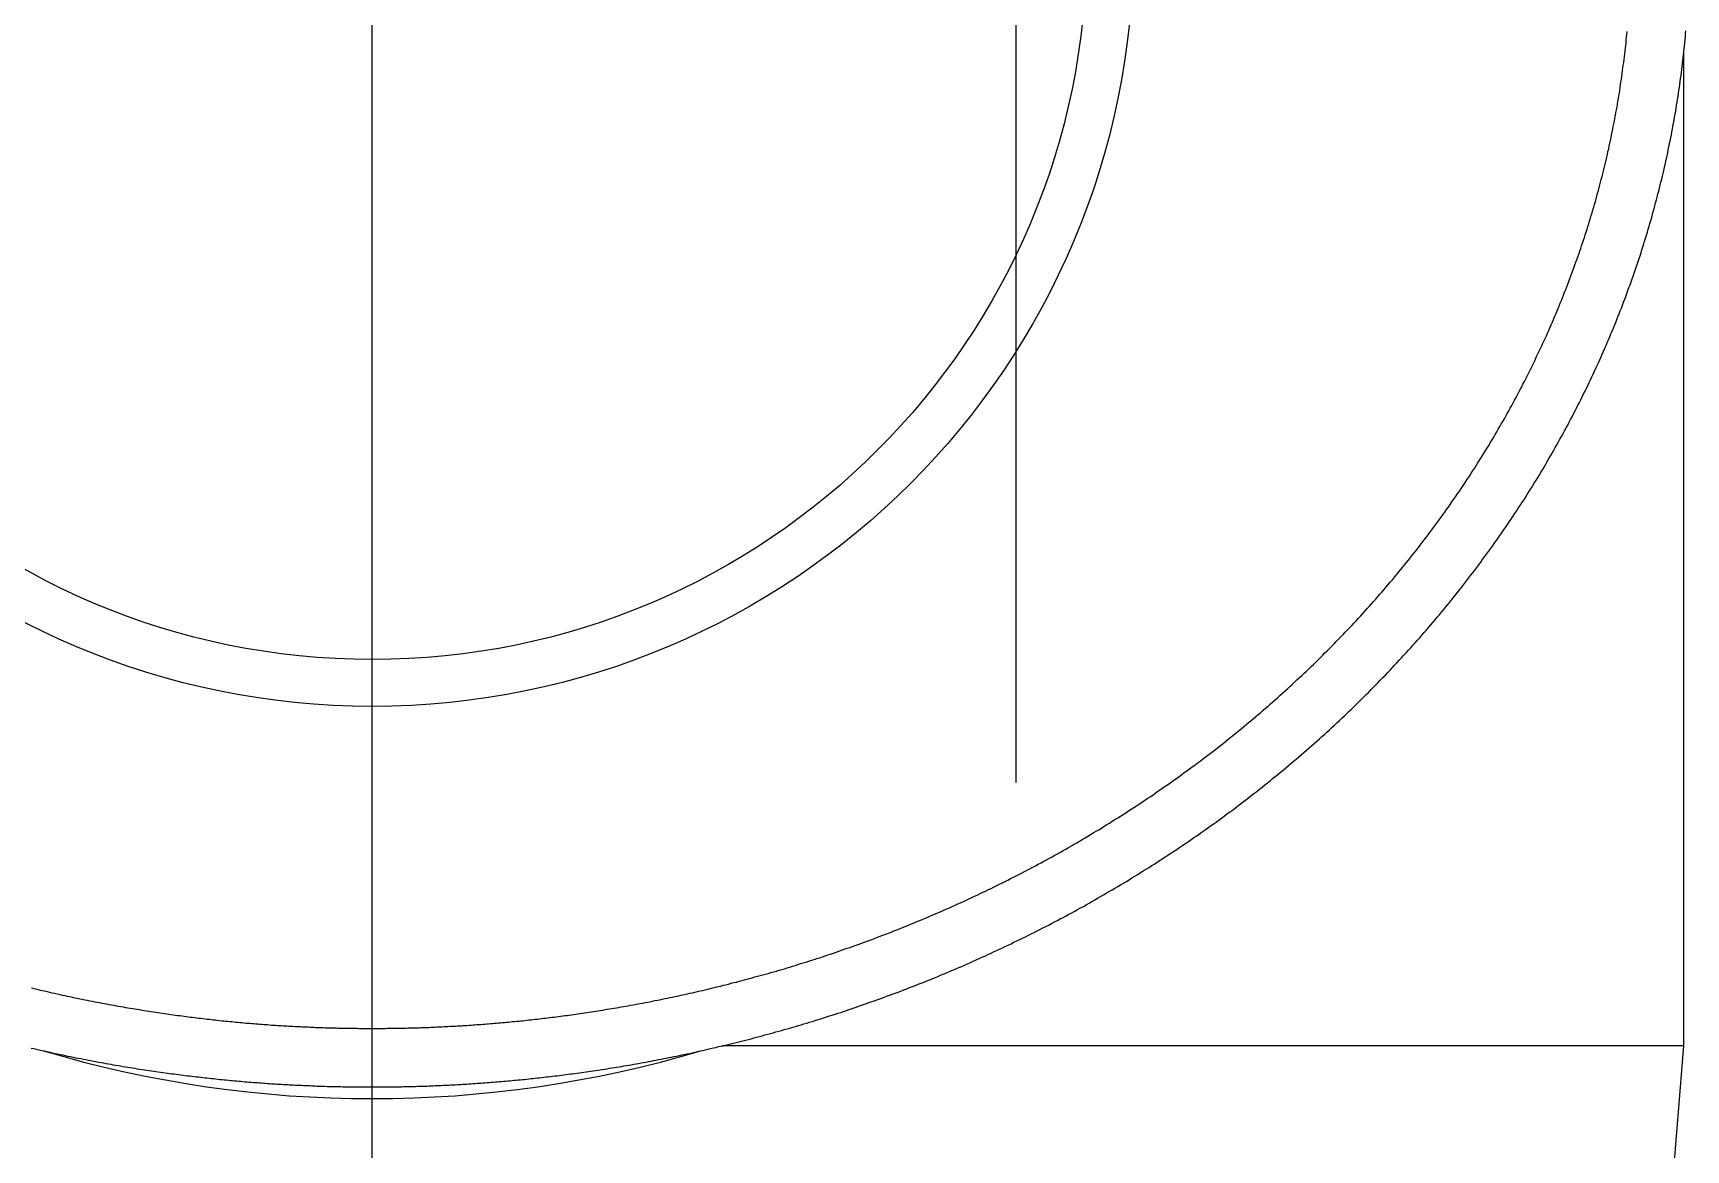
# Model space of a CAD drawing. Extents: x -56 to 44, y -57 to 15.
# Drawn here: x 28.18 to 42.3, y -10.29 to -0.75 of the extents above; entities that cross this region are included whole.
import ezdxf

# ---------------------------------------------------------------- set-up
doc = ezdxf.new("R2010")
doc.units = 0
doc.linetypes.add('CENTER', pattern=[50.8, 31.75, -6.35, 6.35, -6.35])
doc.linetypes.add('DASHED', pattern=[19.05, 12.7, -6.35])
doc.layers.get('0').update_dxf_attribs({"linetype": 'CONTINUOUS'})
doc.layers.add('CENTER', color=1, linetype='CENTER')

msp = doc.modelspace()

# ---------------------------------------------------------------- linework, layer by layer
at = {"color": 3, "linetype": 'DASHED'}
msp.add_line((36.581, -26.2), (36.581, 6.8), dxfattribs=at)
at = {"color": 7, "linetype": 'CONTINUOUS'}
for p, q in [((42.281, -9.4), (42.281, -0.918)), ((42.281, -9.4), (34.069, -9.4)), ((42.081, -11.9), (42.281, -9.4))]:
    msp.add_line(p, q, dxfattribs=at)
at = {"color": 7}
for points in [[(31.081, -9.75, 0), (31.098, -9.75, 0), (31.115, -9.75, 0), (31.132, -9.75, 0), (31.148, -9.75, 0), (31.165, -9.75, 0), (31.182, -9.75, 0), (31.199, -9.749, 0), (31.215, -9.749, 0), (31.232, -9.749, 0), (31.249, -9.749, 0), (31.266, -9.749, 0), (31.282, -9.748, 0), (31.299, -9.748, 0), (31.316, -9.748, 0), (31.333, -9.748, 0), (31.349, -9.747, 0), (31.366, -9.747, 0), (31.383, -9.747, 0), (31.4, -9.746, 0), (31.416, -9.746, 0), (31.433, -9.745, 0), (31.45, -9.745, 0), (31.467, -9.744, 0), (31.484, -9.744, 0), (31.5, -9.743, 0), (31.517, -9.743, 0), (31.534, -9.742, 0), (31.551, -9.742, 0), (31.568, -9.741, 0), (31.584, -9.74, 0), (31.601, -9.74, 0), (31.618, -9.739, 0), (31.635, -9.738, 0), (31.652, -9.738, 0), (31.669, -9.737, 0), (31.686, -9.736, 0), (31.703, -9.735, 0), (31.72, -9.734, 0), (31.736, -9.734, 0), (31.753, -9.733, 0), (31.77, -9.732, 0), (31.788, -9.731, 0), (31.805, -9.73, 0), (31.822, -9.729, 0), (31.839, -9.728, 0), (31.856, -9.727, 0), (31.873, -9.726, 0), (31.89, -9.725, 0), (31.907, -9.724, 0), (31.924, -9.723, 0), (31.942, -9.721, 0), (31.959, -9.72, 0), (31.976, -9.719, 0), (31.993, -9.718, 0), (32.011, -9.717, 0), (32.028, -9.715, 0), (32.045, -9.714, 0), (32.063, -9.713, 0), (32.08, -9.711, 0), (32.098, -9.71, 0), (32.115, -9.709, 0), (32.133, -9.707, 0), (32.15, -9.706, 0), (32.168, -9.704, 0), (32.186, -9.703, 0), (32.203, -9.701, 0), (32.221, -9.7, 0), (32.239, -9.698, 0), (32.257, -9.697, 0), (32.274, -9.695, 0), (32.292, -9.693, 0), (32.31, -9.692, 0), (32.328, -9.69, 0), (32.346, -9.688, 0), (32.364, -9.687, 0), (32.382, -9.685, 0), (32.4, -9.683, 0), (32.419, -9.681, 0), (32.437, -9.679, 0), (32.455, -9.677, 0), (32.473, -9.675, 0), (32.492, -9.673, 0), (32.51, -9.671, 0), (32.528, -9.669, 0), (32.547, -9.667, 0), (32.566, -9.665, 0), (32.584, -9.663, 0), (32.603, -9.661, 0), (32.621, -9.658, 0), (32.64, -9.656, 0), (32.659, -9.654, 0), (32.678, -9.651, 0), (32.697, -9.649, 0), (32.716, -9.647, 0), (32.735, -9.644, 0), (32.754, -9.642, 0), (32.773, -9.639, 0), (32.792, -9.637, 0), (32.811, -9.634, 0), (32.831, -9.632, 0), (32.85, -9.629, 0), (32.87, -9.626, 0), (32.889, -9.623, 0), (32.909, -9.621, 0), (32.928, -9.618, 0), (32.948, -9.615, 0), (32.968, -9.612, 0), (32.987, -9.609, 0), (33.007, -9.606, 0), (33.027, -9.603, 0), (33.047, -9.6, 0), (33.068, -9.597, 0), (33.088, -9.594, 0), (33.108, -9.591, 0), (33.128, -9.587, 0), (33.149, -9.584, 0), (33.169, -9.581, 0), (33.19, -9.577, 0), (33.21, -9.574, 0), (33.231, -9.57, 0), (33.252, -9.567, 0), (33.272, -9.563, 0), (33.293, -9.56, 0), (33.314, -9.556, 0), (33.335, -9.552, 0), (33.356, -9.549, 0), (33.377, -9.545, 0), (33.399, -9.541, 0), (33.42, -9.537, 0), (33.441, -9.533, 0), (33.463, -9.529, 0), (33.484, -9.525, 0), (33.506, -9.521, 0), (33.527, -9.517, 0), (33.549, -9.512, 0), (33.571, -9.508, 0), (33.592, -9.504, 0), (33.614, -9.499, 0), (33.636, -9.495, 0), (33.658, -9.491, 0), (33.68, -9.486, 0), (33.702, -9.481, 0), (33.724, -9.477, 0), (33.746, -9.472, 0), (33.769, -9.467, 0), (33.791, -9.463, 0), (33.813, -9.458, 0), (33.836, -9.453, 0), (33.858, -9.448, 0), (33.881, -9.443, 0), (33.903, -9.438, 0), (33.926, -9.433, 0), (33.948, -9.428, 0), (33.971, -9.422, 0), (33.994, -9.417, 0), (34.017, -9.412, 0), (34.039, -9.406, 0), (34.062, -9.401, 0), (34.085, -9.395, 0), (34.108, -9.39, 0), (34.131, -9.384, 0), (34.154, -9.379, 0), (34.178, -9.373, 0), (34.201, -9.367, 0), (34.224, -9.361, 0), (34.247, -9.356, 0), (34.27, -9.35, 0), (34.294, -9.344, 0), (34.317, -9.338, 0), (34.34, -9.331, 0), (34.364, -9.325, 0), (34.387, -9.319, 0), (34.411, -9.313, 0), (34.434, -9.306, 0), (34.458, -9.3, 0), (34.482, -9.294, 0), (34.505, -9.287, 0), (34.529, -9.28, 0), (34.553, -9.274, 0), (34.576, -9.267, 0), (34.6, -9.26, 0), (34.624, -9.254, 0), (34.648, -9.247, 0), (34.672, -9.24, 0), (34.696, -9.233, 0), (34.72, -9.226, 0), (34.744, -9.219, 0), (34.768, -9.211, 0), (34.792, -9.204, 0), (34.816, -9.197, 0), (34.84, -9.19, 0), (34.864, -9.182, 0), (34.888, -9.175, 0), (34.912, -9.167, 0), (34.936, -9.16, 0), (34.961, -9.152, 0), (34.985, -9.144, 0), (35.009, -9.136, 0), (35.033, -9.129, 0), (35.057, -9.121, 0), (35.082, -9.113, 0), (35.106, -9.105, 0), (35.13, -9.097, 0), (35.155, -9.088, 0), (35.179, -9.08, 0), (35.204, -9.072, 0), (35.228, -9.064, 0), (35.252, -9.055, 0), (35.277, -9.047, 0), (35.301, -9.038, 0), (35.326, -9.029, 0), (35.35, -9.021, 0), (35.375, -9.012, 0), (35.399, -9.003, 0), (35.424, -8.994, 0), (35.448, -8.985, 0), (35.473, -8.976, 0), (35.498, -8.967, 0), (35.522, -8.958, 0), (35.547, -8.949, 0), (35.571, -8.94, 0), (35.596, -8.931, 0), (35.62, -8.921, 0), (35.645, -8.912, 0), (35.67, -8.902, 0), (35.694, -8.893, 0), (35.719, -8.883, 0), (35.744, -8.873, 0), (35.768, -8.863, 0), (35.793, -8.854, 0), (35.818, -8.844, 0), (35.843, -8.834, 0), (35.867, -8.824, 0), (35.892, -8.814, 0), (35.917, -8.803, 0), (35.941, -8.793, 0), (35.966, -8.783, 0), (35.991, -8.773, 0), (36.016, -8.762, 0), (36.04, -8.752, 0), (36.065, -8.741, 0), (36.09, -8.73, 0), (36.115, -8.72, 0), (36.139, -8.709, 0), (36.164, -8.698, 0), (36.189, -8.687, 0), (36.214, -8.676, 0), (36.239, -8.665, 0), (36.263, -8.654, 0), (36.288, -8.643, 0), (36.313, -8.632, 0), (36.338, -8.62, 0), (36.362, -8.609, 0), (36.387, -8.597, 0), (36.412, -8.586, 0), (36.437, -8.574, 0), (36.462, -8.563, 0), (36.486, -8.551, 0), (36.511, -8.539, 0), (36.536, -8.527, 0), (36.561, -8.515, 0), (36.585, -8.503, 0), (36.61, -8.491, 0), (36.635, -8.479, 0), (36.66, -8.467, 0), (36.684, -8.455, 0), (36.709, -8.442, 0), (36.734, -8.43, 0), (36.759, -8.417, 0), (36.783, -8.405, 0), (36.808, -8.392, 0), (36.833, -8.379, 0), (36.858, -8.367, 0), (36.882, -8.354, 0), (36.907, -8.341, 0), (36.932, -8.328, 0), (36.956, -8.315, 0), (36.981, -8.302, 0), (37.006, -8.289, 0), (37.03, -8.275, 0), (37.055, -8.262, 0), (37.08, -8.248, 0), (37.104, -8.235, 0), (37.129, -8.221, 0), (37.154, -8.208, 0), (37.178, -8.194, 0), (37.203, -8.18, 0), (37.227, -8.166, 0), (37.252, -8.153, 0), (37.276, -8.139, 0), (37.301, -8.124, 0), (37.325, -8.11, 0), (37.35, -8.096, 0), (37.374, -8.082, 0), (37.399, -8.068, 0), (37.423, -8.053, 0), (37.448, -8.039, 0), (37.472, -8.024, 0), (37.496, -8.009, 0), (37.521, -7.995, 0), (37.545, -7.98, 0), (37.569, -7.965, 0), (37.594, -7.95, 0), (37.618, -7.935, 0), (37.642, -7.92, 0), (37.666, -7.905, 0), (37.691, -7.89, 0), (37.715, -7.875, 0), (37.739, -7.859, 0), (37.763, -7.844, 0), (37.787, -7.828, 0), (37.811, -7.813, 0), (37.835, -7.797, 0), (37.859, -7.782, 0), (37.883, -7.766, 0), (37.907, -7.75, 0), (37.931, -7.734, 0), (37.955, -7.718, 0), (37.979, -7.702, 0), (38.003, -7.686, 0), (38.027, -7.67, 0), (38.051, -7.654, 0), (38.074, -7.637, 0), (38.098, -7.621, 0), (38.122, -7.605, 0), (38.145, -7.588, 0), (38.169, -7.572, 0), (38.193, -7.555, 0), (38.216, -7.538, 0), (38.24, -7.521, 0), (38.263, -7.505, 0), (38.287, -7.488, 0), (38.31, -7.471, 0), (38.334, -7.454, 0), (38.357, -7.437, 0), (38.38, -7.419, 0), (38.403, -7.402, 0), (38.427, -7.385, 0), (38.45, -7.368, 0), (38.473, -7.35, 0), (38.496, -7.333, 0), (38.519, -7.315, 0), (38.542, -7.297, 0), (38.565, -7.28, 0), (38.588, -7.262, 0), (38.611, -7.244, 0), (38.634, -7.226, 0), (38.657, -7.208, 0), (38.68, -7.19, 0), (38.702, -7.172, 0), (38.725, -7.154, 0), (38.748, -7.136, 0), (38.77, -7.117, 0), (38.793, -7.099, 0), (38.815, -7.081, 0), (38.838, -7.062, 0), (38.86, -7.044, 0), (38.883, -7.025, 0), (38.905, -7.006, 0), (38.927, -6.988, 0), (38.949, -6.969, 0), (38.971, -6.95, 0), (38.994, -6.931, 0), (39.016, -6.912, 0), (39.038, -6.893, 0), (39.06, -6.874, 0), (39.081, -6.855, 0), (39.103, -6.836, 0), (39.125, -6.816, 0), (39.147, -6.797, 0), (39.169, -6.778, 0), (39.19, -6.758, 0), (39.212, -6.739, 0), (39.233, -6.719, 0), (39.255, -6.699, 0), (39.276, -6.68, 0), (39.298, -6.66, 0), (39.319, -6.64, 0), (39.34, -6.62, 0), (39.361, -6.6, 0), (39.383, -6.58, 0), (39.404, -6.56, 0), (39.425, -6.54, 0), (39.446, -6.52, 0), (39.467, -6.5, 0), (39.487, -6.48, 0), (39.508, -6.459, 0), (39.529, -6.439, 0), (39.55, -6.419, 0), (39.57, -6.398, 0), (39.591, -6.378, 0), (39.611, -6.357, 0), (39.632, -6.337, 0), (39.652, -6.316, 0), (39.672, -6.295, 0), (39.692, -6.274, 0), (39.712, -6.254, 0), (39.733, -6.233, 0), (39.753, -6.212, 0), (39.773, -6.191, 0), (39.792, -6.17, 0), (39.812, -6.149, 0), (39.832, -6.128, 0), (39.852, -6.106, 0), (39.871, -6.085, 0), (39.891, -6.064, 0), (39.91, -6.043, 0), (39.93, -6.021, 0), (39.949, -6, 0), (39.968, -5.978, 0), (39.988, -5.957, 0), (40.007, -5.935, 0), (40.026, -5.914, 0), (40.045, -5.892, 0), (40.064, -5.87, 0), (40.083, -5.849, 0), (40.101, -5.827, 0), (40.12, -5.805, 0), (40.139, -5.783, 0), (40.157, -5.761, 0), (40.176, -5.739, 0), (40.194, -5.717, 0), (40.212, -5.695, 0), (40.231, -5.673, 0), (40.249, -5.651, 0), (40.267, -5.629, 0), (40.285, -5.607, 0), (40.303, -5.584, 0), (40.321, -5.562, 0), (40.339, -5.54, 0), (40.356, -5.518, 0), (40.374, -5.495, 0), (40.392, -5.473, 0), (40.409, -5.45, 0), (40.427, -5.428, 0), (40.444, -5.405, 0), (40.461, -5.383, 0), (40.479, -5.36, 0), (40.496, -5.338, 0), (40.513, -5.315, 0), (40.53, -5.292, 0), (40.547, -5.269, 0), (40.563, -5.247, 0), (40.58, -5.224, 0), (40.597, -5.201, 0), (40.614, -5.178, 0), (40.63, -5.155, 0), (40.647, -5.132, 0), (40.663, -5.109, 0), (40.679, -5.086, 0), (40.695, -5.063, 0), (40.711, -5.04, 0), (40.727, -5.017, 0), (40.743, -4.994, 0), (40.759, -4.971, 0), (40.775, -4.948, 0), (40.791, -4.925, 0), (40.806, -4.901, 0), (40.822, -4.878, 0), (40.837, -4.855, 0), (40.853, -4.832, 0), (40.868, -4.808, 0), (40.883, -4.785, 0), (40.898, -4.762, 0), (40.914, -4.738, 0), (40.929, -4.715, 0), (40.944, -4.691, 0), (40.958, -4.668, 0), (40.973, -4.644, 0), (40.988, -4.621, 0), (41.002, -4.597, 0), (41.017, -4.574, 0), (41.031, -4.55, 0), (41.045, -4.527, 0), (41.06, -4.503, 0), (41.074, -4.479, 0), (41.088, -4.456, 0), (41.102, -4.432, 0), (41.116, -4.408, 0), (41.13, -4.384, 0), (41.144, -4.361, 0), (41.157, -4.337, 0), (41.171, -4.313, 0), (41.184, -4.289, 0), (41.198, -4.265, 0), (41.211, -4.241, 0), (41.224, -4.218, 0), (41.238, -4.194, 0), (41.251, -4.17, 0), (41.264, -4.146, 0), (41.277, -4.122, 0), (41.29, -4.098, 0), (41.302, -4.074, 0), (41.315, -4.05, 0), (41.328, -4.026, 0), (41.34, -4.001, 0), (41.353, -3.977, 0), (41.365, -3.953, 0), (41.377, -3.929, 0), (41.39, -3.905, 0), (41.402, -3.881, 0), (41.414, -3.856, 0), (41.426, -3.832, 0), (41.438, -3.808, 0), (41.45, -3.784, 0), (41.461, -3.759, 0), (41.473, -3.735, 0), (41.485, -3.711, 0), (41.496, -3.687, 0), (41.508, -3.662, 0), (41.519, -3.638, 0), (41.53, -3.613, 0), (41.541, -3.589, 0), (41.553, -3.565, 0), (41.564, -3.54, 0), (41.575, -3.516, 0), (41.585, -3.491, 0), (41.596, -3.467, 0), (41.607, -3.442, 0), (41.618, -3.418, 0), (41.628, -3.393, 0), (41.639, -3.369, 0), (41.649, -3.344, 0), (41.659, -3.319, 0), (41.669, -3.295, 0), (41.68, -3.27, 0), (41.69, -3.246, 0), (41.7, -3.221, 0), (41.71, -3.196, 0), (41.719, -3.172, 0), (41.729, -3.147, 0), (41.739, -3.122, 0), (41.748, -3.098, 0), (41.758, -3.073, 0), (41.767, -3.048, 0), (41.777, -3.023, 0), (41.786, -2.999, 0), (41.795, -2.974, 0), (41.804, -2.949, 0), (41.813, -2.924, 0), (41.822, -2.899, 0), (41.831, -2.875, 0), (41.84, -2.85, 0), (41.849, -2.825, 0), (41.858, -2.8, 0), (41.866, -2.775, 0), (41.875, -2.75, 0), (41.883, -2.725, 0), (41.891, -2.7, 0), (41.9, -2.675, 0), (41.908, -2.651, 0), (41.916, -2.626, 0), (41.924, -2.601, 0), (41.932, -2.576, 0), (41.94, -2.551, 0), (41.947, -2.526, 0), (41.955, -2.501, 0), (41.963, -2.476, 0), (41.97, -2.451, 0), (41.978, -2.426, 0), (41.985, -2.401, 0), (41.992, -2.376, 0), (42, -2.35, 0), (42.007, -2.325, 0), (42.014, -2.3, 0), (42.021, -2.275, 0), (42.028, -2.25, 0), (42.035, -2.225, 0), (42.041, -2.2, 0), (42.048, -2.175, 0), (42.055, -2.15, 0), (42.061, -2.124, 0), (42.068, -2.099, 0), (42.074, -2.074, 0), (42.08, -2.049, 0), (42.086, -2.024, 0), (42.093, -1.999, 0), (42.099, -1.973, 0), (42.105, -1.948, 0), (42.11, -1.923, 0), (42.116, -1.898, 0), (42.122, -1.873, 0), (42.128, -1.847, 0), (42.133, -1.822, 0), (42.139, -1.797, 0), (42.144, -1.772, 0), (42.149, -1.746, 0), (42.155, -1.721, 0), (42.16, -1.696, 0), (42.165, -1.671, 0), (42.17, -1.645, 0), (42.175, -1.62, 0), (42.18, -1.595, 0), (42.185, -1.569, 0), (42.189, -1.544, 0), (42.194, -1.519, 0), (42.199, -1.494, 0), (42.203, -1.468, 0), (42.208, -1.443, 0), (42.212, -1.418, 0), (42.216, -1.392, 0), (42.22, -1.367, 0), (42.224, -1.341, 0), (42.228, -1.316, 0), (42.232, -1.291, 0), (42.236, -1.265, 0), (42.24, -1.24, 0), (42.244, -1.215, 0), (42.247, -1.189, 0), (42.251, -1.164, 0), (42.254, -1.139, 0), (42.258, -1.113, 0), (42.261, -1.088, 0), (42.264, -1.062, 0), (42.268, -1.037, 0), (42.271, -1.012, 0), (42.274, -0.986, 0), (42.277, -0.961, 0), (42.279, -0.935, 0), (42.282, -0.91, 0), (42.285, -0.885, 0), (42.288, -0.859, 0), (42.29, -0.834, 0), (42.293, -0.808, 0), (42.295, -0.783, 0), (42.297, -0.757, 0), (42.3, -0.732, 0)], [(31.081, -9.25, 0), (31.098, -9.25, 0), (31.114, -9.25, 0), (31.13, -9.25, 0), (31.146, -9.25, 0), (31.162, -9.25, 0), (31.178, -9.25, 0), (31.194, -9.25, 0), (31.21, -9.249, 0), (31.227, -9.249, 0), (31.243, -9.249, 0), (31.259, -9.249, 0), (31.275, -9.249, 0), (31.291, -9.248, 0), (31.307, -9.248, 0), (31.323, -9.248, 0), (31.339, -9.247, 0), (31.355, -9.247, 0), (31.371, -9.247, 0), (31.387, -9.246, 0), (31.404, -9.246, 0), (31.42, -9.245, 0), (31.436, -9.245, 0), (31.452, -9.245, 0), (31.468, -9.244, 0), (31.484, -9.244, 0), (31.5, -9.243, 0), (31.517, -9.243, 0), (31.533, -9.242, 0), (31.549, -9.241, 0), (31.565, -9.241, 0), (31.581, -9.24, 0), (31.597, -9.239, 0), (31.614, -9.239, 0), (31.63, -9.238, 0), (31.646, -9.237, 0), (31.662, -9.237, 0), (31.679, -9.236, 0), (31.695, -9.235, 0), (31.711, -9.234, 0), (31.728, -9.233, 0), (31.744, -9.232, 0), (31.76, -9.232, 0), (31.777, -9.231, 0), (31.793, -9.23, 0), (31.809, -9.229, 0), (31.826, -9.228, 0), (31.842, -9.227, 0), (31.859, -9.226, 0), (31.875, -9.225, 0), (31.892, -9.224, 0), (31.908, -9.223, 0), (31.925, -9.221, 0), (31.942, -9.22, 0), (31.958, -9.219, 0), (31.975, -9.218, 0), (31.992, -9.217, 0), (32.008, -9.216, 0), (32.025, -9.214, 0), (32.042, -9.213, 0), (32.059, -9.212, 0), (32.075, -9.21, 0), (32.092, -9.209, 0), (32.109, -9.208, 0), (32.126, -9.206, 0), (32.143, -9.205, 0), (32.16, -9.203, 0), (32.177, -9.202, 0), (32.194, -9.2, 0), (32.211, -9.199, 0), (32.228, -9.197, 0), (32.246, -9.196, 0), (32.263, -9.194, 0), (32.28, -9.192, 0), (32.297, -9.191, 0), (32.315, -9.189, 0), (32.332, -9.187, 0), (32.349, -9.185, 0), (32.367, -9.184, 0), (32.384, -9.182, 0), (32.402, -9.18, 0), (32.419, -9.178, 0), (32.437, -9.176, 0), (32.455, -9.174, 0), (32.473, -9.172, 0), (32.49, -9.17, 0), (32.508, -9.168, 0), (32.526, -9.166, 0), (32.544, -9.164, 0), (32.562, -9.162, 0), (32.58, -9.16, 0), (32.598, -9.158, 0), (32.616, -9.155, 0), (32.634, -9.153, 0), (32.653, -9.151, 0), (32.671, -9.148, 0), (32.689, -9.146, 0), (32.708, -9.144, 0), (32.726, -9.141, 0), (32.745, -9.139, 0), (32.763, -9.136, 0), (32.782, -9.134, 0), (32.8, -9.131, 0), (32.819, -9.128, 0), (32.838, -9.126, 0), (32.857, -9.123, 0), (32.876, -9.12, 0), (32.895, -9.117, 0), (32.914, -9.115, 0), (32.933, -9.112, 0), (32.952, -9.109, 0), (32.971, -9.106, 0), (32.991, -9.103, 0), (33.01, -9.1, 0), (33.029, -9.097, 0), (33.049, -9.094, 0), (33.069, -9.09, 0), (33.088, -9.087, 0), (33.108, -9.084, 0), (33.128, -9.081, 0), (33.148, -9.077, 0), (33.168, -9.074, 0), (33.188, -9.071, 0), (33.208, -9.067, 0), (33.228, -9.064, 0), (33.248, -9.06, 0), (33.268, -9.056, 0), (33.288, -9.053, 0), (33.309, -9.049, 0), (33.329, -9.045, 0), (33.35, -9.041, 0), (33.37, -9.038, 0), (33.391, -9.034, 0), (33.412, -9.03, 0), (33.432, -9.026, 0), (33.453, -9.022, 0), (33.474, -9.017, 0), (33.495, -9.013, 0), (33.516, -9.009, 0), (33.537, -9.005, 0), (33.558, -9.001, 0), (33.579, -8.996, 0), (33.6, -8.992, 0), (33.622, -8.987, 0), (33.643, -8.983, 0), (33.664, -8.978, 0), (33.686, -8.974, 0), (33.707, -8.969, 0), (33.729, -8.964, 0), (33.75, -8.96, 0), (33.772, -8.955, 0), (33.794, -8.95, 0), (33.815, -8.945, 0), (33.837, -8.94, 0), (33.859, -8.935, 0), (33.881, -8.93, 0), (33.903, -8.925, 0), (33.925, -8.92, 0), (33.947, -8.915, 0), (33.968, -8.909, 0), (33.991, -8.904, 0), (34.013, -8.899, 0), (34.035, -8.893, 0), (34.057, -8.888, 0), (34.079, -8.882, 0), (34.102, -8.877, 0), (34.124, -8.871, 0), (34.146, -8.865, 0), (34.169, -8.859, 0), (34.191, -8.854, 0), (34.214, -8.848, 0), (34.236, -8.842, 0), (34.259, -8.836, 0), (34.281, -8.83, 0), (34.304, -8.824, 0), (34.326, -8.818, 0), (34.349, -8.811, 0), (34.372, -8.805, 0), (34.395, -8.799, 0), (34.417, -8.793, 0), (34.44, -8.786, 0), (34.463, -8.78, 0), (34.486, -8.773, 0), (34.509, -8.766, 0), (34.532, -8.76, 0), (34.555, -8.753, 0), (34.578, -8.746, 0), (34.601, -8.74, 0), (34.624, -8.733, 0), (34.647, -8.726, 0), (34.67, -8.719, 0), (34.693, -8.712, 0), (34.716, -8.705, 0), (34.739, -8.697, 0), (34.762, -8.69, 0), (34.786, -8.683, 0), (34.809, -8.675, 0), (34.832, -8.668, 0), (34.855, -8.661, 0), (34.879, -8.653, 0), (34.902, -8.646, 0), (34.925, -8.638, 0), (34.949, -8.63, 0), (34.972, -8.622, 0), (34.995, -8.615, 0), (35.019, -8.607, 0), (35.042, -8.599, 0), (35.066, -8.591, 0), (35.089, -8.583, 0), (35.112, -8.574, 0), (35.136, -8.566, 0), (35.159, -8.558, 0), (35.183, -8.55, 0), (35.206, -8.541, 0), (35.23, -8.533, 0), (35.253, -8.524, 0), (35.277, -8.516, 0), (35.3, -8.507, 0), (35.324, -8.498, 0), (35.348, -8.49, 0), (35.371, -8.481, 0), (35.395, -8.472, 0), (35.418, -8.463, 0), (35.442, -8.454, 0), (35.466, -8.445, 0), (35.489, -8.436, 0), (35.513, -8.427, 0), (35.536, -8.417, 0), (35.56, -8.408, 0), (35.584, -8.399, 0), (35.608, -8.389, 0), (35.631, -8.38, 0), (35.655, -8.37, 0), (35.679, -8.361, 0), (35.702, -8.351, 0), (35.726, -8.341, 0), (35.75, -8.331, 0), (35.773, -8.322, 0), (35.797, -8.312, 0), (35.821, -8.302, 0), (35.844, -8.292, 0), (35.868, -8.281, 0), (35.892, -8.271, 0), (35.916, -8.261, 0), (35.94, -8.251, 0), (35.963, -8.24, 0), (35.987, -8.23, 0), (36.011, -8.219, 0), (36.034, -8.209, 0), (36.058, -8.198, 0), (36.082, -8.187, 0), (36.106, -8.177, 0), (36.129, -8.166, 0), (36.153, -8.155, 0), (36.177, -8.144, 0), (36.201, -8.133, 0), (36.224, -8.122, 0), (36.248, -8.111, 0), (36.272, -8.099, 0), (36.296, -8.088, 0), (36.319, -8.077, 0), (36.343, -8.065, 0), (36.367, -8.054, 0), (36.391, -8.042, 0), (36.414, -8.031, 0), (36.438, -8.019, 0), (36.462, -8.007, 0), (36.485, -7.995, 0), (36.509, -7.983, 0), (36.533, -7.971, 0), (36.556, -7.959, 0), (36.58, -7.947, 0), (36.604, -7.935, 0), (36.627, -7.923, 0), (36.651, -7.911, 0), (36.675, -7.898, 0), (36.698, -7.886, 0), (36.722, -7.873, 0), (36.746, -7.861, 0), (36.769, -7.848, 0), (36.793, -7.835, 0), (36.816, -7.823, 0), (36.84, -7.81, 0), (36.864, -7.797, 0), (36.887, -7.784, 0), (36.911, -7.771, 0), (36.934, -7.758, 0), (36.958, -7.744, 0), (36.981, -7.731, 0), (37.005, -7.718, 0), (37.028, -7.704, 0), (37.052, -7.691, 0), (37.075, -7.678, 0), (37.099, -7.664, 0), (37.122, -7.65, 0), (37.145, -7.637, 0), (37.169, -7.623, 0), (37.192, -7.609, 0), (37.215, -7.595, 0), (37.239, -7.581, 0), (37.262, -7.567, 0), (37.285, -7.553, 0), (37.309, -7.539, 0), (37.332, -7.524, 0), (37.355, -7.51, 0), (37.378, -7.496, 0), (37.401, -7.481, 0), (37.424, -7.467, 0), (37.447, -7.452, 0), (37.471, -7.437, 0), (37.494, -7.423, 0), (37.517, -7.408, 0), (37.54, -7.393, 0), (37.563, -7.378, 0), (37.586, -7.363, 0), (37.609, -7.348, 0), (37.632, -7.333, 0), (37.654, -7.318, 0), (37.677, -7.303, 0), (37.7, -7.287, 0), (37.723, -7.272, 0), (37.746, -7.257, 0), (37.768, -7.241, 0), (37.791, -7.225, 0), (37.814, -7.21, 0), (37.836, -7.194, 0), (37.859, -7.178, 0), (37.882, -7.163, 0), (37.904, -7.147, 0), (37.926, -7.131, 0), (37.949, -7.115, 0), (37.971, -7.099, 0), (37.994, -7.083, 0), (38.016, -7.066, 0), (38.038, -7.05, 0), (38.061, -7.034, 0), (38.083, -7.017, 0), (38.105, -7.001, 0), (38.127, -6.984, 0), (38.15, -6.968, 0), (38.172, -6.951, 0), (38.194, -6.934, 0), (38.216, -6.918, 0), (38.238, -6.901, 0), (38.26, -6.884, 0), (38.282, -6.867, 0), (38.303, -6.85, 0), (38.325, -6.833, 0), (38.347, -6.816, 0), (38.369, -6.799, 0), (38.39, -6.781, 0), (38.412, -6.764, 0), (38.434, -6.747, 0), (38.455, -6.729, 0), (38.477, -6.712, 0), (38.498, -6.694, 0), (38.52, -6.676, 0), (38.541, -6.659, 0), (38.562, -6.641, 0), (38.584, -6.623, 0), (38.605, -6.605, 0), (38.626, -6.587, 0), (38.647, -6.569, 0), (38.668, -6.551, 0), (38.689, -6.533, 0), (38.71, -6.515, 0), (38.731, -6.497, 0), (38.752, -6.479, 0), (38.773, -6.46, 0), (38.794, -6.442, 0), (38.814, -6.424, 0), (38.835, -6.405, 0), (38.855, -6.387, 0), (38.876, -6.368, 0), (38.897, -6.349, 0), (38.917, -6.331, 0), (38.938, -6.312, 0), (38.958, -6.293, 0), (38.978, -6.274, 0), (38.998, -6.255, 0), (39.019, -6.236, 0), (39.039, -6.217, 0), (39.059, -6.198, 0), (39.079, -6.179, 0), (39.099, -6.16, 0), (39.119, -6.141, 0), (39.138, -6.122, 0), (39.158, -6.102, 0), (39.178, -6.083, 0), (39.198, -6.064, 0), (39.217, -6.044, 0), (39.237, -6.025, 0), (39.256, -6.005, 0), (39.276, -5.985, 0), (39.295, -5.966, 0), (39.314, -5.946, 0), (39.334, -5.926, 0), (39.353, -5.906, 0), (39.372, -5.887, 0), (39.391, -5.867, 0), (39.41, -5.847, 0), (39.429, -5.827, 0), (39.448, -5.807, 0), (39.466, -5.787, 0), (39.485, -5.766, 0), (39.504, -5.746, 0), (39.522, -5.726, 0), (39.541, -5.706, 0), (39.559, -5.685, 0), (39.578, -5.665, 0), (39.596, -5.645, 0), (39.614, -5.624, 0), (39.632, -5.604, 0), (39.651, -5.583, 0), (39.669, -5.563, 0), (39.687, -5.542, 0), (39.705, -5.521, 0), (39.722, -5.501, 0), (39.74, -5.48, 0), (39.758, -5.459, 0), (39.775, -5.438, 0), (39.793, -5.418, 0), (39.81, -5.397, 0), (39.828, -5.376, 0), (39.845, -5.355, 0), (39.862, -5.334, 0), (39.88, -5.313, 0), (39.897, -5.292, 0), (39.914, -5.271, 0), (39.931, -5.25, 0), (39.948, -5.228, 0), (39.965, -5.207, 0), (39.981, -5.186, 0), (39.998, -5.165, 0), (40.015, -5.143, 0), (40.031, -5.122, 0), (40.048, -5.101, 0), (40.064, -5.079, 0), (40.08, -5.058, 0), (40.097, -5.036, 0), (40.113, -5.015, 0), (40.129, -4.993, 0), (40.145, -4.972, 0), (40.161, -4.95, 0), (40.177, -4.928, 0), (40.193, -4.907, 0), (40.208, -4.885, 0), (40.224, -4.863, 0), (40.24, -4.842, 0), (40.255, -4.82, 0), (40.271, -4.798, 0), (40.286, -4.776, 0), (40.301, -4.754, 0), (40.316, -4.733, 0), (40.331, -4.711, 0), (40.347, -4.689, 0), (40.362, -4.667, 0), (40.377, -4.645, 0), (40.391, -4.623, 0), (40.406, -4.601, 0), (40.421, -4.579, 0), (40.435, -4.557, 0), (40.45, -4.535, 0), (40.464, -4.513, 0), (40.478, -4.49, 0), (40.493, -4.468, 0), (40.507, -4.446, 0), (40.521, -4.424, 0), (40.535, -4.402, 0), (40.549, -4.379, 0), (40.563, -4.357, 0), (40.577, -4.335, 0), (40.59, -4.312, 0), (40.604, -4.29, 0), (40.618, -4.268, 0), (40.631, -4.245, 0), (40.645, -4.223, 0), (40.658, -4.201, 0), (40.671, -4.178, 0), (40.684, -4.156, 0), (40.697, -4.133, 0), (40.71, -4.111, 0), (40.723, -4.088, 0), (40.736, -4.066, 0), (40.749, -4.043, 0), (40.762, -4.021, 0), (40.774, -3.998, 0), (40.787, -3.975, 0), (40.799, -3.953, 0), (40.812, -3.93, 0), (40.824, -3.907, 0), (40.836, -3.885, 0), (40.849, -3.862, 0), (40.861, -3.839, 0), (40.873, -3.817, 0), (40.885, -3.794, 0), (40.897, -3.771, 0), (40.908, -3.748, 0), (40.92, -3.725, 0), (40.932, -3.703, 0), (40.943, -3.68, 0), (40.955, -3.657, 0), (40.966, -3.634, 0), (40.977, -3.611, 0), (40.989, -3.588, 0), (41, -3.565, 0), (41.011, -3.542, 0), (41.022, -3.519, 0), (41.033, -3.496, 0), (41.044, -3.473, 0), (41.055, -3.45, 0), (41.066, -3.427, 0), (41.076, -3.404, 0), (41.087, -3.381, 0), (41.097, -3.358, 0), (41.108, -3.335, 0), (41.118, -3.312, 0), (41.128, -3.289, 0), (41.138, -3.266, 0), (41.148, -3.243, 0), (41.159, -3.219, 0), (41.169, -3.196, 0), (41.178, -3.173, 0), (41.188, -3.15, 0), (41.198, -3.127, 0), (41.208, -3.103, 0), (41.217, -3.08, 0), (41.227, -3.057, 0), (41.236, -3.034, 0), (41.245, -3.01, 0), (41.255, -2.987, 0), (41.264, -2.964, 0), (41.273, -2.941, 0), (41.282, -2.917, 0), (41.291, -2.894, 0), (41.3, -2.871, 0), (41.309, -2.847, 0), (41.318, -2.824, 0), (41.326, -2.8, 0), (41.335, -2.777, 0), (41.343, -2.754, 0), (41.352, -2.73, 0), (41.36, -2.707, 0), (41.369, -2.683, 0), (41.377, -2.66, 0), (41.385, -2.637, 0), (41.393, -2.613, 0), (41.401, -2.59, 0), (41.409, -2.566, 0), (41.417, -2.543, 0), (41.425, -2.519, 0), (41.432, -2.496, 0), (41.44, -2.472, 0), (41.447, -2.449, 0), (41.455, -2.425, 0), (41.462, -2.401, 0), (41.47, -2.378, 0), (41.477, -2.354, 0), (41.484, -2.331, 0), (41.491, -2.307, 0), (41.498, -2.284, 0), (41.505, -2.26, 0), (41.512, -2.236, 0), (41.519, -2.213, 0), (41.526, -2.189, 0), (41.532, -2.165, 0), (41.539, -2.142, 0), (41.545, -2.118, 0), (41.552, -2.094, 0), (41.558, -2.071, 0), (41.565, -2.047, 0), (41.571, -2.023, 0), (41.577, -2, 0), (41.583, -1.976, 0), (41.589, -1.952, 0), (41.595, -1.929, 0), (41.601, -1.905, 0), (41.606, -1.881, 0), (41.612, -1.857, 0), (41.618, -1.834, 0), (41.623, -1.81, 0), (41.629, -1.786, 0), (41.634, -1.762, 0), (41.64, -1.739, 0), (41.645, -1.715, 0), (41.65, -1.691, 0), (41.655, -1.667, 0), (41.66, -1.644, 0), (41.665, -1.62, 0), (41.67, -1.596, 0), (41.675, -1.572, 0), (41.679, -1.548, 0), (41.684, -1.525, 0), (41.689, -1.501, 0), (41.693, -1.477, 0), (41.698, -1.453, 0), (41.702, -1.429, 0), (41.706, -1.405, 0), (41.711, -1.382, 0), (41.715, -1.358, 0), (41.719, -1.334, 0), (41.723, -1.31, 0), (41.727, -1.286, 0), (41.731, -1.262, 0), (41.734, -1.238, 0), (41.738, -1.215, 0), (41.742, -1.191, 0), (41.745, -1.167, 0), (41.749, -1.143, 0), (41.752, -1.119, 0), (41.756, -1.095, 0), (41.759, -1.071, 0), (41.762, -1.047, 0), (41.765, -1.024, 0), (41.768, -1, 0), (41.771, -0.976, 0), (41.774, -0.952, 0), (41.777, -0.928, 0), (41.78, -0.904, 0), (41.783, -0.88, 0), (41.785, -0.856, 0), (41.788, -0.832, 0), (41.79, -0.808, 0), (41.793, -0.784, 0), (41.795, -0.76, 0), (41.797, -0.737, 0)], [(28.172, -8.904, 0), (28.194, -8.91, 0), (28.216, -8.915, 0), (28.238, -8.92, 0), (28.26, -8.925, 0), (28.282, -8.93, 0), (28.304, -8.936, 0), (28.325, -8.941, 0), (28.347, -8.945, 0), (28.369, -8.95, 0), (28.391, -8.955, 0), (28.412, -8.96, 0), (28.434, -8.965, 0), (28.455, -8.969, 0), (28.477, -8.974, 0), (28.498, -8.979, 0), (28.52, -8.983, 0), (28.541, -8.988, 0), (28.562, -8.992, 0), (28.583, -8.997, 0), (28.605, -9.001, 0), (28.626, -9.005, 0), (28.647, -9.009, 0), (28.668, -9.014, 0), (28.689, -9.018, 0), (28.709, -9.022, 0), (28.73, -9.026, 0), (28.751, -9.03, 0), (28.772, -9.034, 0), (28.792, -9.038, 0), (28.813, -9.041, 0), (28.833, -9.045, 0), (28.854, -9.049, 0), (28.874, -9.053, 0), (28.895, -9.056, 0), (28.915, -9.06, 0), (28.935, -9.064, 0), (28.955, -9.067, 0), (28.975, -9.071, 0), (28.995, -9.074, 0), (29.015, -9.077, 0), (29.035, -9.081, 0), (29.055, -9.084, 0), (29.074, -9.087, 0), (29.094, -9.09, 0), (29.114, -9.094, 0), (29.133, -9.097, 0), (29.153, -9.1, 0), (29.172, -9.103, 0), (29.191, -9.106, 0), (29.21, -9.109, 0), (29.23, -9.112, 0), (29.249, -9.114, 0), (29.268, -9.117, 0), (29.287, -9.12, 0), (29.306, -9.123, 0), (29.325, -9.126, 0), (29.343, -9.128, 0), (29.362, -9.131, 0), (29.381, -9.133, 0), (29.399, -9.136, 0), (29.418, -9.139, 0), (29.437, -9.141, 0), (29.455, -9.143, 0), (29.474, -9.146, 0), (29.492, -9.148, 0), (29.51, -9.151, 0), (29.528, -9.153, 0), (29.547, -9.155, 0), (29.565, -9.157, 0), (29.583, -9.16, 0), (29.601, -9.162, 0), (29.619, -9.164, 0), (29.637, -9.166, 0), (29.655, -9.168, 0), (29.672, -9.17, 0), (29.69, -9.172, 0), (29.708, -9.174, 0), (29.726, -9.176, 0), (29.743, -9.178, 0), (29.761, -9.18, 0), (29.778, -9.182, 0), (29.796, -9.184, 0), (29.813, -9.185, 0), (29.831, -9.187, 0), (29.848, -9.189, 0), (29.865, -9.191, 0), (29.883, -9.192, 0), (29.9, -9.194, 0), (29.917, -9.196, 0), (29.934, -9.197, 0), (29.951, -9.199, 0), (29.969, -9.2, 0), (29.986, -9.202, 0), (30.003, -9.204, 0), (30.02, -9.205, 0), (30.037, -9.206, 0), (30.054, -9.208, 0), (30.07, -9.209, 0), (30.087, -9.211, 0), (30.104, -9.212, 0), (30.121, -9.213, 0), (30.138, -9.215, 0), (30.154, -9.216, 0), (30.171, -9.217, 0), (30.188, -9.218, 0), (30.205, -9.22, 0), (30.221, -9.221, 0), (30.238, -9.222, 0), (30.254, -9.223, 0), (30.271, -9.224, 0), (30.288, -9.225, 0), (30.304, -9.226, 0), (30.32, -9.227, 0), (30.337, -9.228, 0), (30.353, -9.229, 0), (30.37, -9.23, 0), (30.386, -9.231, 0), (30.403, -9.232, 0), (30.419, -9.233, 0), (30.435, -9.234, 0), (30.452, -9.235, 0), (30.468, -9.235, 0), (30.484, -9.236, 0), (30.5, -9.237, 0), (30.517, -9.238, 0), (30.533, -9.238, 0), (30.549, -9.239, 0), (30.565, -9.24, 0), (30.582, -9.24, 0), (30.598, -9.241, 0), (30.614, -9.242, 0), (30.63, -9.242, 0), (30.646, -9.243, 0), (30.663, -9.243, 0), (30.679, -9.244, 0), (30.695, -9.244, 0), (30.711, -9.245, 0), (30.727, -9.245, 0), (30.743, -9.246, 0), (30.759, -9.246, 0), (30.775, -9.246, 0), (30.791, -9.247, 0), (30.808, -9.247, 0), (30.824, -9.248, 0), (30.84, -9.248, 0), (30.856, -9.248, 0), (30.872, -9.248, 0), (30.888, -9.249, 0), (30.904, -9.249, 0), (30.92, -9.249, 0), (30.936, -9.249, 0), (30.952, -9.249, 0), (30.968, -9.25, 0), (30.985, -9.25, 0), (31.001, -9.25, 0), (31.017, -9.25, 0), (31.033, -9.25, 0), (31.049, -9.25, 0), (31.065, -9.25, 0), (31.081, -9.25, 0)], [(28.169, -9.418, 0), (28.191, -9.423, 0), (28.214, -9.428, 0), (28.237, -9.433, 0), (28.259, -9.438, 0), (28.282, -9.443, 0), (28.304, -9.448, 0), (28.327, -9.453, 0), (28.349, -9.458, 0), (28.372, -9.463, 0), (28.394, -9.468, 0), (28.416, -9.472, 0), (28.438, -9.477, 0), (28.46, -9.482, 0), (28.483, -9.486, 0), (28.505, -9.491, 0), (28.526, -9.495, 0), (28.548, -9.5, 0), (28.57, -9.504, 0), (28.592, -9.508, 0), (28.614, -9.513, 0), (28.635, -9.517, 0), (28.657, -9.521, 0), (28.679, -9.525, 0), (28.7, -9.529, 0), (28.721, -9.533, 0), (28.743, -9.537, 0), (28.764, -9.541, 0), (28.785, -9.545, 0), (28.806, -9.549, 0), (28.828, -9.552, 0), (28.849, -9.556, 0), (28.869, -9.56, 0), (28.89, -9.563, 0), (28.911, -9.567, 0), (28.932, -9.57, 0), (28.953, -9.574, 0), (28.973, -9.577, 0), (28.994, -9.581, 0), (29.014, -9.584, 0), (29.034, -9.587, 0), (29.055, -9.591, 0), (29.075, -9.594, 0), (29.095, -9.597, 0), (29.115, -9.6, 0), (29.135, -9.603, 0), (29.155, -9.606, 0), (29.175, -9.609, 0), (29.195, -9.612, 0), (29.215, -9.615, 0), (29.234, -9.618, 0), (29.254, -9.621, 0), (29.274, -9.623, 0), (29.293, -9.626, 0), (29.313, -9.629, 0), (29.332, -9.631, 0), (29.351, -9.634, 0), (29.371, -9.637, 0), (29.39, -9.639, 0), (29.409, -9.642, 0), (29.428, -9.644, 0), (29.447, -9.647, 0), (29.466, -9.649, 0), (29.485, -9.651, 0), (29.504, -9.654, 0), (29.523, -9.656, 0), (29.541, -9.658, 0), (29.56, -9.66, 0), (29.579, -9.663, 0), (29.597, -9.665, 0), (29.616, -9.667, 0), (29.634, -9.669, 0), (29.653, -9.671, 0), (29.671, -9.673, 0), (29.689, -9.675, 0), (29.708, -9.677, 0), (29.726, -9.679, 0), (29.744, -9.681, 0), (29.762, -9.683, 0), (29.78, -9.685, 0), (29.799, -9.687, 0), (29.817, -9.688, 0), (29.835, -9.69, 0), (29.853, -9.692, 0), (29.87, -9.694, 0), (29.888, -9.695, 0), (29.906, -9.697, 0), (29.924, -9.698, 0), (29.942, -9.7, 0), (29.959, -9.702, 0), (29.977, -9.703, 0), (29.995, -9.705, 0), (30.012, -9.706, 0), (30.03, -9.708, 0), (30.047, -9.709, 0), (30.065, -9.711, 0), (30.082, -9.712, 0), (30.1, -9.713, 0), (30.117, -9.715, 0), (30.135, -9.716, 0), (30.152, -9.717, 0), (30.169, -9.718, 0), (30.187, -9.72, 0), (30.204, -9.721, 0), (30.221, -9.722, 0), (30.238, -9.723, 0), (30.256, -9.724, 0), (30.273, -9.725, 0), (30.29, -9.726, 0), (30.307, -9.727, 0), (30.324, -9.728, 0), (30.341, -9.729, 0), (30.358, -9.73, 0), (30.375, -9.731, 0), (30.392, -9.732, 0), (30.409, -9.733, 0), (30.426, -9.734, 0), (30.443, -9.735, 0), (30.46, -9.736, 0), (30.477, -9.736, 0), (30.494, -9.737, 0), (30.511, -9.738, 0), (30.528, -9.739, 0), (30.545, -9.739, 0), (30.562, -9.74, 0), (30.578, -9.741, 0), (30.595, -9.741, 0), (30.612, -9.742, 0), (30.629, -9.743, 0), (30.646, -9.743, 0), (30.663, -9.744, 0), (30.679, -9.744, 0), (30.696, -9.745, 0), (30.713, -9.745, 0), (30.73, -9.746, 0), (30.746, -9.746, 0), (30.763, -9.746, 0), (30.78, -9.747, 0), (30.797, -9.747, 0), (30.813, -9.747, 0), (30.83, -9.748, 0), (30.847, -9.748, 0), (30.863, -9.748, 0), (30.88, -9.749, 0), (30.897, -9.749, 0), (30.914, -9.749, 0), (30.93, -9.749, 0), (30.947, -9.749, 0), (30.964, -9.75, 0), (30.981, -9.75, 0), (30.997, -9.75, 0), (31.014, -9.75, 0), (31.031, -9.75, 0), (31.048, -9.75, 0), (31.065, -9.75, 0), (31.081, -9.75, 0)]]:
    msp.add_polyline3d(points, dxfattribs=at)
at = {"color": 7, "linetype": 'CONTINUOUS'}
for radius in [6.5, 6.1]:
    msp.add_circle((31.081, 0), radius, dxfattribs=at)
msp.add_arc((31.081, 0), 9.85, 253.4473, 286.5527, dxfattribs=at)
at = {"layer": 'CENTER', "color": 1, "linetype": 'CENTER'}
msp.add_line((31.081, -28.7), (31.081, 15.1), dxfattribs=at)

doc.saveas('drawing.dxf')
